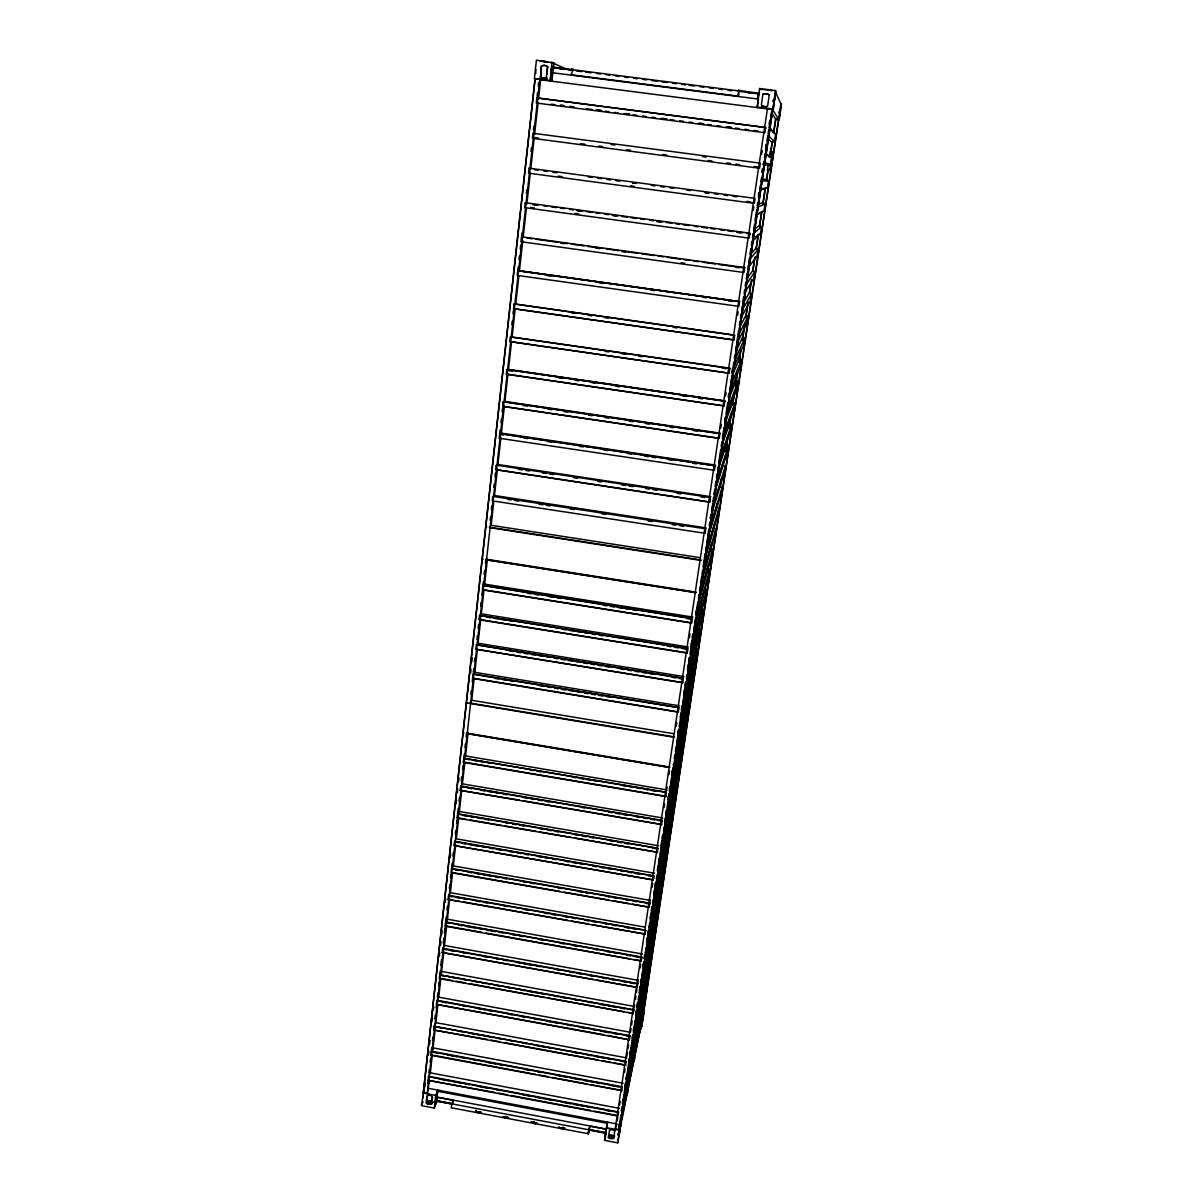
<?xml version="1.0" encoding="UTF-8"?>
<svg xmlns="http://www.w3.org/2000/svg" width="1203" height="1203" viewBox="0 0 1203 1203"><rect width="100%" height="100%" fill="white"/><g stroke="black" fill="none" stroke-linecap="round" stroke-linejoin="round"><path stroke-width="1.5" d="M678.718 735.334L678.582 736.236M705.184 558.959L705.063 559.771M769.318 157.247L769.454 155.879L766.206 154.089M423.922 1090.324L421.396 1105.602L434.283 1108.053L436.478 1102.73L437.907 1090.129L435.712 1095.392L434.283 1108.053M536.343 79.233L534.403 78.511L536.418 60.15L553.921 62.977L552.824 72.766L551.124 72.21L551.771 66.526L553.47 67.112M429.546 1080.008L427.321 1093.422L423.336 1092.67L535.019 78.631L539.997 79.308M423.336 1092.67L463.11 732.898L463.967 733.033M463.155 732.492L466.418 702.883L674.402 737.319M482.313 558.598L485.786 527.049M535.185 78.691L485.832 526.613L486.734 526.749M424.945 1086.79L425.351 1083.061M428.433 1055.136L428.854 1051.407M429.666 1043.963L430.072 1040.234M432.133 1021.618L432.539 1017.903M433.366 1010.445L433.772 1006.731M439.321 956.46L439.727 952.731M440.554 945.287L440.96 941.558M441.787 934.114L442.193 930.385M445.275 902.461L445.696 898.746M450.208 857.784L450.614 854.055M456.163 803.784L456.569 800.07M457.396 792.612L457.802 788.897M458.629 781.454L459.035 777.724M470.614 672.808L471.02 669.079M471.847 661.635L472.253 657.906M427.727 1083.738L428.524 1076.52M428.93 1072.941L429.321 1069.362M430.118 1062.204L430.509 1058.625M621.771 1090.67L430.809 1055.272L431.712 1047.813M432.509 1040.595L432.9 1036.986M625.575 1065.272L433.606 1029.963L434.118 1026.099M434.915 1018.791L435.321 1015.152M436.133 1007.843L436.945 1000.505M437.351 996.821L437.772 993.137M438.584 985.768L438.99 982.069M633.319 1013.467L439.306 978.595L440.223 970.941M440.839 965.347L441.456 959.768M637.184 987.498L442.193 952.52L442.704 948.55M443.275 943.347L443.862 938.129M444.433 932.926L445.02 927.724M641.139 961.032L445.11 926.175L446.208 916.912M446.99 909.904L447.381 906.4M645.184 934.114L448.057 899.558L448.478 895.724L645.71 930.445M449.366 888.446L449.757 884.912M450.539 877.814L450.93 874.28M649.169 907.288L451.035 872.686L451.561 868.626M451.757 866.837L452.163 863.258M452.945 856.085L453.351 852.506M653.244 880.01L454.042 845.529L454.478 841.589L653.831 876.055M455.381 834.19L455.772 830.581M456.584 823.348L456.975 819.724M657.409 852.25L457.08 818.085L457.531 814.115L657.966 848.446M457.817 812.13L458.223 808.461M459.035 801.153L459.441 797.499M661.53 824.566L460.163 790.356L460.689 786.191M461.305 780.642L461.711 776.958M462.538 769.574L462.944 765.875M665.891 795.424L665.695 796.566L463.26 762.341L464.193 754.612M464.975 747.559L465.366 744.04M466.147 736.988L466.538 733.469L669.169 767.379L467.396 733.619M470.884 694.206L471.275 690.657M472.253 681.815L473.02 674.236L679.003 707.68L473.2 673.981M473.305 672.327L473.711 668.748M474.493 661.59L474.899 658.026M475.802 649.214L476.358 644.868L683.319 678.537L682.687 682.793L475.802 649.214L682.763 682.522M476.959 639.44L477.35 635.831M478.162 628.613L478.553 624.989M687.83 648.537L479.546 615.425L479.065 619.695L687.124 653.094L687.59 650.101M480.644 606.177L481.05 602.523M481.862 595.214L482.253 591.56M483.35 581.741L482.373 589.846L691.605 623.064L692.326 618.492L483.035 585.32M484.162 574.357L484.583 570.658M485.395 563.275L485.801 559.59M490.177 520.132L490.568 516.613M491.35 509.576L491.741 506.057M493.801 487.426L494.192 483.877M494.974 476.749L495.38 473.2M500.162 429.982L499.17 438.238L714.462 470.298M500.974 422.704L501.38 419.065M502.177 411.787L502.583 408.148M511.846 324.539L512.237 321.021M513.019 313.968L513.41 310.434M518.222 266.961L517.215 275.412L738.958 306.374L739.634 301.592L517.907 270.54M519.034 259.743L519.425 256.134M520.222 248.916L520.628 245.307M521.967 233.187L520.944 241.713L743.98 272.495L744.717 267.592M526.373 193.472L526.779 189.788M531.034 151.383L531.44 147.638M532.403 138.3L532.959 133.247L760.311 163.157L759.559 168.24L532.568 138.315M533.44 129.713L533.831 126.15M537.139 96.225L537.515 92.811M538.282 85.999L538.658 82.586M426.343 1102.956L427.155 1095.557A4.541 3.925 24.3 0 1 432.223 1096.519L431.396 1103.918A4.541 3.925 24.3 0 1 426.343 1102.956L427.471 1096.189M427.321 1093.422L539.831 79.248M540.207 76.706A5.759 5.383 89.7 0 0 546.327 77.488L546.764 77.654A5.744 5.383 89.7 0 1 540.643 76.872L541.395 65.97A5.759 5.398 89.7 0 1 547.53 66.751L547.154 74.075M540.643 76.872L541.395 65.97M429.14 1075.632L430.343 1072.85L432.283 1055.302M432.869 1050.039L435.275 1028.385M434.719 1025.302L435.922 1022.655L437.907 1004.761M437.561 999.753L438.749 997.182L440.749 979.107M441.351 973.678L443.832 951.362M443.305 947.889L444.493 945.453L446.749 925.167M449.336 923.408L445.636 922.746L447.411 919.212L449.681 898.716M449.17 894.972L450.358 892.686L452.493 873.453M451.576 869.228L453.336 865.904L455.681 844.701M458.719 817.423L456.343 838.837L654.552 873.243M457.621 814.581L459.381 811.484L461.772 789.86M464.869 762.01L462.448 783.86L662.808 817.995M463.802 758.792L465.546 755.95L468.162 732.401M674.612 736.928L469.907 703.033L471.726 700.296L474.147 678.477M473.11 674.808L474.824 672.342L477.396 649.304M480.854 618.177L478.057 643.244L683.951 676.582M483.937 590.312L481.335 613.846L688.372 647.003M482.929 586.177L484.629 584.117L487.38 559.32M493.771 501.771L491.17 525.29L699.83 557.606M492.809 497.125L494.478 495.501L497.425 468.944M496.253 465.967L497.922 464.478L500.899 437.636M503.455 435.005L499.741 434.448L501.395 433.125L504.418 405.982M503.275 402.584L504.929 401.426L507.967 373.983M511.561 341.622L508.478 369.366L725.138 400.915M515.215 308.78L512.087 336.96L510.463 337.787M518.899 275.667L515.726 304.179L514.117 304.84M517.801 271.502L519.41 271.021L522.809 240.389M523.14 237.487L526.373 208.33M530.388 172.224L526.899 203.563L525.32 203.683M530.718 169.262L534.237 137.548M534.568 134.541L538.132 102.481M546.327 77.488L547.53 66.751M431.396 1103.918L432.524 1097.151M552.794 73.007L551.861 81.218L550.027 80.526L552.102 62.15M435.2 1104.715L437.095 1097.301L452.99 1100.309L452.539 1104.219L436.659 1101.211L434.809 1104.64L437.441 1091.241L607.35 1123.301L605.064 1136.91L606.041 1129.241L589.861 1126.188L588.989 1129.828M552.252 66.586L551.124 72.21M434.809 1104.64L436.388 1100.55L453.065 1103.707M551.485 81.067L552.418 72.736L758.401 99.067L757.168 107.473M554.147 68.105L551.771 66.526M452.99 1100.309L451.155 1107.737L588.417 1133.752L589.861 1126.188M572.087 75.233L570.974 74.736C575.741 64.992 570.763 71.473 571.62 69.067M481.456 1112.399L477.305 1112.414L475.501 1110.85M480.629 1111.918L479.726 1113.151L477.696 1112.189M478.929 1113.001L479.215 1111.963M479.726 1113.151L480.358 1112.234M505.997 1116.88L507.155 1117.076L506.899 1118.023L505.576 1116.955L504.508 1117.843L504.313 1116.775M505.305 1117.993L504.568 1117.361M505.877 1116.369L505.696 1117.798L502.974 1116.715M506.899 1118.023L507.08 1116.61M507.711 1116.925L507.486 1118.038L508.628 1117.828M532.749 1122.835L532.839 1122.113M533.17 1121.542L532.974 1122.97L537.155 1122.94M534.373 1121.767L534.373 1122.564M534.583 1123.542L535.395 1123.707L534.869 1122.79M561.56 1128.384L561.726 1127.752C568.538 1127.918 561.124 1129.482 558.824 1127.301L558.899 1126.79M560.342 1128.429L561.199 1128.234L559.951 1127.542M561.154 1128.579L561.29 1128.234M562.959 1127.196L562.763 1128.609L562.929 1127.647L561.726 1127.752M563.395 1127.918L563.515 1127.497M641.996 1017.167L641.47 1020.776L642.191 1016.926M772.867 101.488L773.048 100.15M759.168 93.894L738.492 91.263C738.356 87.503 739.65 97.308 737.845 96.075L570.974 74.736M588.417 1133.752L588.989 1129.437L605.981 1132.64M737.845 96.075L738.672 90.36M778.927 112.736L779.093 111.593M758.522 94.721C757.574 106.345 756.928 90.811 759.243 93.383L738.176 90.3M606.041 1129.241L605.47 1133.166L589.29 1130.098M620.913 1115.091L619.53 1124.384L620.748 1124.625L617.695 1142.85L604.523 1140.354L607.605 1122.143M757.258 107.578L759.574 88.541L775.664 90.586L773.183 109.623L771.709 109.428M759.89 89.714L759.574 88.541M608.387 1137.452L609.771 1128.76L609.5 1130.023A4.601 3.985 17.7 0 1 614.673 1131L614.944 1129.737L613.56 1138.444A4.601 3.985 17.7 0 1 608.387 1137.452L608.673 1136.188A4.601 3.985 17.6 0 0 613.831 1137.166L613.56 1138.444M769.198 95.022L767.664 105.969A5.82 5.519 -71.2 0 1 761.394 105.157L762.897 94.225A5.835 5.534 -71.2 0 1 769.198 95.022L769.273 95.172A5.835 5.519 -71.2 0 0 762.988 94.36L762.897 94.225M615.199 1128.91L767.454 108.45L772.416 109.082L619.274 1129.677L615.199 1128.91L616.658 1124.955M494.583 1092.369L428.027 1080.324L617.966 1116.053L618.598 1111.993L428.614 1076.294M621.725 1090.895L622.372 1086.82L431.396 1051.211M625.515 1065.482L626.161 1061.377L434.012 1026.309L626.071 1061.813M603.741 1034.67L436.448 1004.4L629.349 1039.828L629.951 1035.903M633.229 1013.888L633.831 1009.934M637.139 987.693L638.267 980.219M641.094 961.227L641.755 957.017L445.727 921.994M645.094 934.49L645.665 930.626M649.124 907.483L650.282 899.799M653.199 880.19L653.785 876.235M657.319 852.596L657.921 848.611M661.485 824.732L662.161 820.371L460.794 786.025M665.695 796.566L666.342 792.326M678.928 707.966L678.297 712.161L472.553 678.417M687.124 653.094L687.77 648.793L479.546 615.425M704.988 533.5L705.665 529.019M710.371 497.531L709.68 502.162L495.681 469.726L496.268 465.14L710.402 497.44L709.92 500.553M714.402 470.448L715.153 465.711L499.846 433.546M719.89 433.757L719.199 438.388L502.704 406.403L503.2 401.787L719.95 433.621L503.38 401.667M724.747 401.276L724.041 405.967L506.268 374.208L506.779 369.547L724.792 401.155L506.959 369.441M728.943 373.171L729.65 368.434L510.388 336.93L509.877 341.637L728.943 373.171L510.042 341.547M734.612 335.201L733.89 339.998L513.516 308.72L514.042 303.953L734.612 335.201L514.222 303.878M749.845 233.187L749.108 238.149L524.719 207.638L525.26 202.721L749.89 233.156L749.74 234.149M617.199 1121.301L617.74 1117.647M619.62 1105.046L620.162 1101.452M624.477 1072.52L625.034 1068.896M626.943 1056.099L627.485 1052.43M628.026 1048.76L628.583 1045.106M630.507 1032.189L631.064 1028.49M631.62 1024.791L632.161 1021.091M634.086 1008.204L634.613 1004.761M635.379 999.573L635.891 996.129M636.417 992.67L636.928 989.212M640.101 968.009L640.613 964.52M641.334 959.753L641.71 957.212M652.176 887.197L652.703 883.603M653.44 878.686L653.876 875.874L454.674 841.258M662.161 820.371L662.041 821.168L658.357 820.536M664.071 807.529L664.627 803.83M666.612 790.551L667.139 787.018M668.988 774.612L669.515 771.063M676.206 726.251L676.748 722.687M689.454 637.65L689.996 633.966M692.191 619.35L692.326 618.492M720.747 428.133L721.304 424.418M725.559 395.952L726.086 392.434M729.198 371.532L729.68 368.374M737.589 315.397L738.131 311.803M753.273 210.405L753.8 206.901M761.664 154.195L762.206 150.601M765.514 128.571L765.664 127.548L537.034 97.954M618.838 1127.211L619.38 1123.497M621.334 1110.534L621.891 1106.835M622.432 1103.136L622.989 1099.437M624.943 1086.474L625.485 1082.76M626.041 1079.061L626.598 1075.362M628.552 1062.399L629.094 1058.685M629.65 1054.986L630.207 1051.287M632.146 1038.324L632.703 1034.625M633.259 1030.911L633.816 1027.212M635.755 1014.249L636.312 1010.55M636.868 1006.836L637.425 1003.137M639.364 990.174L639.921 986.475M640.477 982.776L641.034 979.062M642.973 966.099L643.53 962.4M644.086 958.701L644.643 954.987M646.582 942.024L647.139 938.325M647.695 934.626L648.252 930.927M650.191 917.964L650.748 914.25M651.304 910.551L651.861 906.851M653.8 893.889L654.357 890.175M654.913 886.476L655.47 882.776M657.409 869.814L657.966 866.115M658.522 862.401L659.079 858.701M661.018 845.739L661.575 842.04M662.131 838.326L662.688 834.626M664.627 821.664L665.184 817.965M665.74 814.251L666.297 810.551M668.236 797.589L668.793 793.89M669.349 790.191L669.906 786.476M671.845 773.514L672.402 769.815M677.815 733.665L678.372 729.965M680.312 717.003L680.868 713.304M681.424 709.605L681.981 705.905M683.921 692.958L684.477 689.244M685.033 685.545L685.59 681.845M687.53 668.898L688.086 665.199M688.627 661.5L689.184 657.785M691.124 644.838L691.68 641.139M692.236 637.44L692.793 633.74M695.845 613.38L696.402 609.68M724.672 421.08L725.229 417.366M728.296 396.93L728.853 393.216M731.905 372.78L732.462 369.065M758.356 196.315L758.913 192.6M761.98 172.164L762.537 168.45M765.604 148.014L766.161 144.3M769.213 123.864L769.77 120.15M621.485 1111.377L622.041 1107.662M622.598 1103.933L625.665 1083.497M626.222 1079.768L629.274 1059.332M629.846 1055.602L631.515 1044.46M632.071 1040.745L632.898 1035.166M633.395 1032.791L635.139 1020.294M635.695 1016.565L636.522 1011.001M637.079 1007.272L637.65 1003.558M638.207 999.843L638.763 996.129M640.146 986.836L639.319 993.347L660.026 898.175L660.838 892.791L659.154 891.453M640.703 983.107L641.259 979.392M641.831 975.678L642.387 971.964M642.943 968.235L643.77 962.671M644.327 958.941L644.883 955.227M646.011 947.799L645.319 953.272L665.454 862.19L666.282 856.731L664.582 855.378M646.567 944.069L648.507 931.062M649.064 927.348L649.635 923.633M650.191 919.904L652.131 906.897M652.688 903.182L653.259 899.468M653.815 895.739L655.755 882.731M656.312 879.017L656.868 875.303M657.439 871.573L659.379 858.566M659.936 854.852L660.492 851.138M661.003 848.762L663.003 834.401M663.56 830.687L664.116 826.972M664.673 823.243L665.244 819.529M665.8 815.814L666.627 810.236M667.109 808.01L667.74 802.807M668.297 799.078L668.853 795.363M669.424 791.649L670.251 786.07M670.567 784.973L671.364 778.627M671.921 774.912L672.477 771.198M674.327 758.702L674.853 755.198M675.379 751.695L676.161 746.446M676.688 742.943L677.484 737.695M677.785 735.875L678.612 730.296M679.169 726.582L679.725 722.868M680.281 719.153L682.236 706.131M682.793 702.417L683.349 698.702M683.905 694.988L685.86 681.966M686.417 678.251L686.973 674.537M687.53 670.823L689.484 657.8M690.041 654.086L690.597 650.372M691.154 646.658L692.838 635.5M693.665 629.921L694.221 626.207M694.778 622.492L695.334 618.763M695.89 615.049L696.447 611.335M697.018 607.62L697.845 602.041M698.402 598.327L698.958 594.598M700.191 586.192L699.59 590.222M700.717 582.673L701.514 577.41M702.041 573.891L702.567 570.387M703.093 566.869L703.875 561.606M704.251 559.29L705.093 553.711M705.65 549.997L706.206 546.267M706.762 542.553L707.319 538.839M707.875 535.124L708.717 529.546M709.274 525.831L709.83 522.102M710.387 518.388L710.943 514.673M711.499 510.959L712.341 505.38M712.898 501.666L713.454 497.937M714.011 494.222L714.567 490.508M715.123 486.794L715.965 481.215M716.522 477.501L717.078 473.771M717.635 470.057L718.191 466.343M718.747 462.629L720.702 449.606M721.259 445.892L721.815 442.178M722.371 438.463L724.041 427.306M724.883 421.727L725.439 418.012M725.995 414.298L727.665 403.14M728.507 397.561L729.063 393.847M729.619 390.133L730.176 386.404M730.732 382.689L731.289 378.975M732.131 373.396L732.687 369.682M733.123 367.802L733.8 362.238M734.356 358.524L734.913 354.81M735.755 349.231L736.311 345.517M736.868 341.787L737.424 338.073M737.98 334.359L738.537 330.645M739.379 325.066L739.935 321.351M740.492 317.622L741.048 313.908M741.604 310.194L742.161 306.479M742.717 302.765L743.559 297.186M744.116 293.457L744.672 289.743M745.228 286.028L745.785 282.314M746.341 278.585L747.183 273.021M747.74 269.292L748.296 265.577M748.852 262.901L749.409 258.149M749.965 254.419L750.807 248.856M751.364 245.126L751.92 241.412M752.476 237.698L753.033 233.983M753.589 230.254L754.431 224.69M754.988 220.961L755.544 217.247M756.657 209.818L755.98 215.367L763.935 210.886L764.973 203.984L763.078 202.42L765.108 188.946L767.409 187.924L768.461 180.976L766.552 179.397L761.995 179.202M757.213 206.089L757.77 202.375M758.612 196.796L759.168 193.082M759.725 189.367L760.281 185.653M760.837 181.924L761.394 178.209M762.236 172.63L762.792 168.916M763.349 165.202L763.905 161.488M764.461 157.758L765.018 154.044M765.574 150.33L766.416 144.751M766.973 141.037L767.529 137.322M768.085 133.593L768.642 129.879M769.198 126.165L770.04 120.586M770.597 116.871L771.153 113.157M619.019 1133.331L772.687 109.563L778.747 119.623L643.635 1012.219M772.958 107.774L774.837 95.263M617.695 1142.85L620.748 1124.625M620.823 1122.219L772.822 109.774M773.183 109.623L775.664 90.586M627.425 1093.617L627.861 1090.76M769.409 157.082L770.251 151.518L772.431 151.834L770.04 170.48L767.454 170.074L768.281 164.51M702.372 604.914L701.86 608.252L703.635 609.68L702.732 615.665L687.71 673.259M698.492 601.876L708.417 564.763M702.176 578.583L711.74 542.779M704.131 561.169L714.567 524.042M708.191 536.448L717.935 501.726M721.589 477.501L720.266 486.207L722.086 487.681L721.138 493.937L707.966 537.35M713.89 494.568L724.221 460.072M725.544 451.305L727.665 437.245M728.988 428.433L731.123 414.238M732.462 405.366L734.627 391.05M735.439 385.682L737.334 373.095M738.973 362.268L740.883 349.562M742.251 340.479L744.462 325.833M739.153 328.193L746.116 314.87L748.071 301.923M743.093 303.367L749.454 292.72L751.424 279.667M746.461 279.352L752.822 270.404L754.807 257.247L757.078 256.254L758.101 249.472L756.221 247.908L758.221 234.66L760.491 233.653L761.529 226.811L759.634 225.247L761.649 211.893L763.935 210.886M766.552 179.397L767.935 170.194M769.875 157.337L770.431 153.653M772.822 152.089L770.717 151.819L772.115 142.525L768.04 138.901M775.649 119.052L773.574 132.826L769.198 127.789M725.665 451.381L726.792 443.967M729.304 427.26L730.432 419.832M732.672 404.99L733.785 397.576M735.469 386.434L737.153 375.306M739.394 360.464L740.221 354.9M742.462 340.043L743.86 330.765M745.83 317.787L747.499 306.645M749.469 293.667L751.138 282.525M752.822 271.397L754.507 260.254M756.176 249.126L758.146 236.134M759.544 226.856L761.785 212.014M762.897 204.6L765.424 187.894M766.537 180.465L768.221 169.337M770.176 156.345L772.416 141.503M773.815 132.225L775.785 119.232L772.04 113.458M634.297 1060.354L634.718 1057.587M644.793 996.505L648.161 976.595L646.357 976.265M770.04 170.48L772.431 151.834M648.161 976.595L625.079 1089.031M649.349 968.701L650.146 963.453L628.733 1066.129M651.124 944.656L652.793 945.964L651.996 951.242L630.868 1050.46M653.785 927.047L655.455 928.37L654.658 933.678L634.582 1027.287M656.462 909.318L658.131 910.641L657.319 915.994L637.139 1009.482M667.334 837.153L669.033 838.506L668.206 844.01L649.169 929.378M672.898 800.326L674.612 801.694L673.77 807.273L654.928 890.205M674.432 787.168L675.695 781.724L677.424 783.093L676.567 788.717L657.62 871.258M681.364 744.116L683.109 745.499L682.236 751.198L664.778 825.619M682.913 730.597L684.236 725.123L685.981 726.507L685.109 732.251L668.387 802.596M684.011 718.672L687.124 705.981L688.868 707.379L687.996 713.153L670.748 784.792M690.026 686.718L691.785 688.116L690.898 693.936L674.447 761.349M692.958 667.304L694.717 668.718L693.83 674.567L676.823 743.228M695.905 647.755L697.665 649.169L696.778 655.079L680.116 721.289M691.349 656.763L698.883 628.071L700.642 629.5L699.74 635.44L683.89 697.334M694.552 626.101L704.883 588.267L706.657 589.711L705.74 595.741L691.093 650.808M707.92 568.162L709.695 569.605L708.778 575.666L693.545 631.695M710.973 547.891L712.762 549.35L711.83 555.455L696.973 608.823M714.041 527.485L715.845 528.944L714.913 535.109L700.928 584.026M717.153 506.929L718.958 508.388L718.011 514.598L704.447 560.748M723.424 465.35L725.229 466.824L724.281 473.125L710.311 517.967M717.695 470.478L726.597 444.328L728.416 445.817L727.454 452.163L715.123 489.892M721.364 446.764L729.785 423.155L731.619 424.644L730.642 431.035L718.762 465.817M724.657 424.012L733.003 401.817L734.838 403.321L733.86 409.757L722.432 441.546M728.627 399.351L736.251 380.328L738.086 381.847L737.108 388.328L726.116 417.155M731.71 376.765L739.514 358.674L741.364 360.193L740.371 366.735L729.86 392.479M735.785 351.742L742.807 336.855L744.657 338.389L743.665 344.975L732.898 369.306M736.657 344.208L746.973 323.051L747.98 316.404L746.116 314.87M749.454 292.72L751.334 294.269L750.311 300.945L740.462 318.885M752.822 270.404L754.702 271.953L753.679 278.69L745.228 291.893M772.115 142.525L774.431 141.488L775.499 134.42L769.213 127.127M619.41 1132.158L642.958 1015.452M779.003 119.398L781.394 103.533L779.213 119.759L775.589 118.947M535.921 69.518L535.681 73.172A8.286 1.368 -84.2 0 0 535.846 73.594M422.87 1096.128L422.779 1098.189M673.545 763.95L673.244 765.634M674.417 764.085L674.251 765.093M774.146 101.293C775.604 93.488 772.882 109.458 774.341 101.669M780.055 112.631C781.288 105.894 778.958 119.623 780.191 112.902M641.59 1019.813L642.026 1017.257M700.432 590.628L699.8 593.169M619.455 1132.775L618.928 1135.301L619.846 1129.978M767.995 165.623L768.251 164.33L770.326 164.585L767.995 165.623L762.973 163.969M620.342 1124.534L644.206 1011.242L641.59 1026.956L643.319 1015.512L640.447 1014.986M622.598 1106.219L644.913 998.084L623.846 1098.685M618.883 1127.497L619.53 1124.384M618.071 1133.376L617.71 1135.076M626.327 1081.407L645.65 989.678L643.981 988.37M632.131 1042.775L652.793 945.964M634.673 1025.061L655.455 928.37M640.613 985.528L660.838 892.791M629.349 1039.828L607.41 1035.347M638.026 1003.558L658.131 910.641M642.988 968.235L663.545 874.822L661.861 873.483M604.523 1140.354L605.741 1134.79M646.643 945.378L666.282 856.731M700.341 591.049L699.875 592.733M652.643 907.152L671.815 820.16L652.763 904.611M649.274 926.881L669.033 838.506M663.545 874.822L662.267 880.551L660.733 880.942M656.282 882.115L674.612 801.694M658.567 864.972L677.424 783.093M661.184 848.506L680.251 764.371L662.131 842.19M664.883 822.882L683.109 745.499M670.838 795.499L672.131 790.07M668.071 801.574L685.981 726.507M588.011 1133.677L588.688 1130.73M668.056 799.769L669.785 792.582M674.071 774.642L675.785 767.454M680.086 749.499L680.943 745.92M673.169 770.777L674.507 765.303M678.928 747.033L680.703 739.725M671.725 778.281L688.868 707.379M674.176 765.379L673.56 768.115L672.672 767.965M676.883 747.695L678.221 742.251M680.447 733.183L681.785 727.74M674.537 758.461L691.785 688.116M679.274 729.89L680.612 724.492M682.853 715.499L685.545 704.702M686.447 701.108L689.139 690.311M677.815 736.642L694.717 668.718M681.68 711.86L684.387 701.169M685.289 697.605L687.996 686.913M688.898 683.349L691.605 672.657M681.575 712.823L697.665 649.169M684.898 690.657L700.642 629.5M687.59 671.109L690.417 660.357M688.717 666.552L703.635 609.68M690.973 648.988L701.394 610.011M691.169 647.56L706.657 589.711M694.582 624.823L709.695 569.605M698.507 600.147L712.762 549.35M701.996 577.019L715.845 528.944M695.244 592.568L486.598 559.831L696.176 592.598M704.627 560.974L705.153 558.974M536.312 1123.076L535.395 1123.707M705.499 553.741L718.958 508.388M533.17 1122.339L533.395 1121.587L532.974 1122.97L531.094 1121.903M709.048 530.207L722.086 487.681M712.612 506.553L725.229 466.824M716.221 482.629L728.416 445.817M504.192 1116.985L504.508 1117.843M719.845 458.584L731.619 424.644M723.529 434.253L734.838 403.321M476.072 1110.309L476.132 1112.098L475.726 1111.241M727.259 409.712L738.086 381.847M730.973 385.065L741.364 360.193M421.967 1104.279L423.095 1101.632M431.321 1051.948L433.11 1047.873L623.169 1083.271M433.606 1029.963L487.29 1039.437M734.792 360.103L744.657 338.389M439.817 975.212L441.606 971.453L634.643 1006.505M640.673 1027.994L640.537 1027.061M640.613 1029.016L640.462 1027.858M442.193 952.52L593.109 979.332M445.621 922.175L641.665 957.408M737.8 336.614L747.98 316.404M448.057 899.558L459.29 901.152M454.042 845.529L653.289 879.814M741.604 311.231L751.334 294.269M460.163 790.356L519.425 800.115M745.454 285.622L754.702 271.953M564.824 1128.128L563.41 1128.203M749.274 266.179L757.078 256.254M750.416 258.495L758.101 249.472M750.552 254.209L756.221 247.908M752.055 241.592L760.491 233.653M755.71 236.961L758.221 234.66M753.228 233.728L761.529 226.811M755.349 228.585L759.634 225.247M633.259 1062.971L633.47 1061.542M626.312 1096.459L626.116 1094.459M618.823 1132.594L619.064 1131.061M756.116 214.991L761.649 211.893M757.168 207.427L764.973 203.984M744.747 323.998L746.973 323.051M758.221 204.33L763.078 202.42M521.651 236.811L744.747 267.532M760.431 189.638L765.108 188.946M759.95 188.916L767.409 187.924M640.252 1029.257L639.349 1029.091M639.244 1031.873L640.267 1031.242L639.53 1029.979M633.349 1060.204L634.417 1059.557L633.65 1058.249M618.989 1129.361L619.725 1127.812M762.973 180.916L768.461 180.976M478.959 1112.64L479.786 1112.67M540.087 61.203L545.275 61.864M550.463 62.526L553.921 62.977M759.965 89.187L763.514 89.639M772.401 90.766L764.537 89.578M553.064 67.082L573.305 69.669M572.057 69.639L738.101 90.811M553.004 67.609L573.245 70.18M559.696 68.812L563.395 69.278M568.944 69.985L572.643 70.466M576.342 70.932L581.891 71.639M585.59 72.12L591.139 72.827M596.688 73.533L600.387 74M605.936 74.706L609.635 75.172M615.184 75.894L618.883 76.36M624.432 77.067L628.131 77.533M633.665 78.24L637.364 78.721M642.913 79.428L646.612 79.894M652.161 80.601L657.71 81.308M661.409 81.789L666.958 82.496M672.507 83.202L676.206 83.669M681.755 84.375L685.454 84.857M689.154 85.323L694.702 86.03M700.251 86.736L703.95 87.218M709.499 87.924L713.199 88.39M718.732 89.097L722.432 89.563M727.98 90.27L731.68 90.751M748.326 92.872L752.025 93.338M757.634 98.601L758.401 99.067M540.027 77.834L547.305 78.766M761.514 106.24L764.371 106.601M541.38 78.315L544.989 78.781M762.627 106.691L766.341 107.172M534.403 78.511L550.027 80.526M756.837 107.052L772.882 109.112M540.177 79.714L768.762 109.052M775.785 119.232L778.747 119.623M560.733 105.172L564.448 105.653M570.027 106.375L573.741 106.856M597.876 109.984L601.59 110.465M625.74 113.593L629.455 114.074M662.898 118.42L666.612 118.902M700.041 123.232L703.755 123.714M727.905 126.841L731.619 127.323M551.169 104.165L554.899 104.646M560.478 105.368L564.207 105.849M569.786 106.586L573.515 107.067M586.553 108.751L592.147 109.473M595.861 109.969L601.455 110.691M605.169 111.172L608.898 111.653M614.492 112.375L618.207 112.856M623.801 113.578L629.38 114.315M633.109 114.796L636.838 115.277M642.417 115.999L646.146 116.48M651.74 117.202L655.455 117.683M661.048 118.42L666.627 119.142M670.357 119.623L674.086 120.105M679.665 120.826L683.394 121.308M688.988 122.044L692.702 122.526M698.296 123.247L702.011 123.729M707.605 124.45L711.334 124.932M716.913 125.668L720.642 126.15M726.221 126.871L729.95 127.353M735.544 128.074L739.259 128.556M744.852 129.277L748.582 129.774M754.161 130.495L757.89 130.977M611.229 144.586L614.944 145.067M702.462 156.585L706.191 157.082M532.673 137.307L538.267 138.044M580.508 143.653L584.793 144.18M599.019 146.089L602.718 146.586M626.778 149.743L630.477 150.24M662.958 154.48L666.673 154.976M708.221 160.48L711.92 160.976M726.732 162.916L730.432 163.413M735.995 164.134L739.695 164.631M754.161 166.495L758.206 167.067M534.433 169.758L538.132 170.255M543.711 170.991L547.41 171.488M552.989 172.24L556.703 172.736M588.252 176.946L591.951 177.442M597.53 178.179L601.244 178.676M606.808 179.427L610.522 179.924M616.086 180.661L619.801 181.157M632.793 182.901L636.492 183.397L632.793 183.036M651.349 185.382L655.064 185.879M660.627 186.615L664.342 187.112M669.906 187.863L673.62 188.36M686.612 190.089L690.327 190.585M705.169 192.57L708.883 193.066M714.447 193.818L718.161 194.315M723.725 195.051L727.439 195.548M733.003 196.3L736.717 196.796M704.973 192.691L708.672 193.187M558.403 176.134L562.102 176.63M630.552 185.803L634.252 186.285M747.093 201.397L750.792 201.893M767.454 170.074L769.634 170.375M534.343 204.57L538.057 205.081M543.636 205.833L547.365 206.345M551.079 206.856L556.658 207.608M560.387 208.104L564.102 208.615M569.681 209.367L573.41 209.878M577.124 210.39L582.703 211.142M586.417 211.638L591.996 212.405M595.726 212.901L599.44 213.412M605.019 214.164L608.748 214.675M612.462 215.172L618.041 215.938M621.771 216.435L627.349 217.202M631.064 217.698L636.643 218.465M640.372 218.961L644.086 219.472M649.665 220.224L653.379 220.735M657.109 221.232L662.688 221.999M666.402 222.495L671.981 223.262M675.71 223.758L679.424 224.269M683.139 224.766L688.733 225.532M694.311 226.284L698.026 226.796M701.74 227.292L707.319 228.044M711.048 228.555L714.762 229.066M720.341 229.818L724.071 230.329M727.785 230.826L733.364 231.577M738.943 232.344L742.672 232.841M746.386 233.352L750.101 233.863M532.734 204.69L536.448 205.202M577.26 210.736L580.959 211.247M612.492 215.517L616.207 216.029M657.003 221.563L660.718 222.059M736.762 232.39L740.462 232.886M530.553 207.397L534.267 207.908M575.049 213.442L578.748 213.954M526.839 237.999L532.373 238.765M536.072 239.262L558.267 242.329M561.966 242.841L567.5 243.592M571.199 244.104L584.147 245.893M587.846 246.404L602.643 248.435M606.327 248.946L619.274 250.72M622.974 251.232L637.77 253.277M641.455 253.788L654.402 255.562M658.101 256.074L663.65 256.841M667.349 257.352L680.281 259.126M683.981 259.637L689.53 260.404M693.229 260.916L698.778 261.683M702.477 262.179L715.409 263.968M719.108 264.48L733.905 266.51M737.604 267.021L743.153 267.788M560.583 243.171L564.297 243.683M595.891 248.029L599.62 248.54M621.921 251.622L625.635 252.134M735.319 267.231L739.033 267.743M681.003 262.75L684.718 263.262M517.741 270.585L739.634 301.592M519.41 271.021L736.236 301.306M547.365 275.637L551.064 276.149M599.109 282.87L602.808 283.382M650.838 290.103L654.537 290.615M702.582 297.321L706.266 297.848M728.447 300.945L732.146 301.457M546.733 62L543.41 61.308L548.327 61.924M571.53 312.975L575.229 313.502M588.192 315.336L591.906 315.863M604.868 317.697L608.568 318.224M673.394 327.411L677.094 327.938M513.696 308.645L733.935 339.908M510.568 336.84L730.026 368.253M605.154 351.396L608.868 351.923M621.861 353.802L625.575 354.329M638.582 356.193L642.282 356.735M722.131 368.208L725.845 368.735M508.689 370.644L512.388 371.171M558.538 377.892L562.222 378.434M575.139 380.313L578.838 380.855M591.756 382.734L595.455 383.276M615.756 386.238L619.44 386.764M682.206 395.907L685.89 396.449M698.808 398.328L702.507 398.87M506.433 374.088L724.086 405.847M504.929 401.426L720.311 433.2M523.636 405.591L527.335 406.148M547.696 409.14L551.395 409.697M564.357 411.606L568.057 412.148M588.402 415.155L592.117 415.697M605.064 417.606L608.763 418.163M629.124 421.155L632.823 421.712M645.785 423.621L649.485 424.163M669.83 427.17L673.545 427.712M693.89 430.719L697.605 431.26M502.869 406.268L719.259 438.253M501.395 433.125L715.544 465.11M499.681 433.681L715.093 465.877M523.876 438.057L527.591 438.614M547.997 441.666L551.711 442.223M579.545 446.373L583.26 446.93M603.665 449.982L607.38 450.539M627.801 453.591L631.5 454.148M644.492 456.087L648.206 456.644M651.921 457.2L655.635 457.757M668.612 459.696L672.327 460.253M692.748 463.305L696.462 463.847M497.922 464.478L710.823 496.689M518.403 469.32L522.087 469.877M525.771 470.433L529.47 470.99M542.388 472.944L546.072 473.501M549.756 474.057L553.455 474.614M573.741 477.696L577.44 478.253M597.726 481.32L601.425 481.877M621.71 484.944L625.41 485.516M629.094 486.072L632.778 486.629M645.695 488.583L649.394 489.14M653.079 489.696L656.763 490.253M677.063 493.32L680.748 493.892M701.048 496.959L704.732 497.516M497.696 469.847L709.725 501.982M494.478 495.501L706.161 527.906M705.725 528.824L492.719 496.403L492.238 500.854L705.048 533.305M507.606 499.395L511.305 499.967M515.004 500.523L518.704 501.095M539.064 504.207L542.764 504.779M546.463 505.35L550.162 505.922M570.508 509.034L574.222 509.606M601.966 513.846L605.665 514.418M648.222 520.944L651.921 521.5M672.282 524.628L675.981 525.185M679.68 525.756L683.379 526.328M489.395 527.17L701.048 559.966M489.501 527.621L700.928 560.403M485.997 559.169L696.176 592.147M483.155 559.169L482.268 559.034L466.463 702.477L467.32 702.612M484.629 584.117L692.838 617.094M482.854 585.545L692.266 618.733M527.38 593.229L531.079 593.816M534.794 594.402L538.493 594.989M549.606 596.748L553.305 597.335M557.004 597.921L560.718 598.508M603.304 605.259L607.004 605.846M610.718 606.432L614.417 607.019M618.116 607.62L621.831 608.207M625.53 608.793L629.229 609.38M632.943 609.966L636.643 610.553M686.642 618.477L690.342 619.064M484.403 589.921L691.68 622.823M486.989 617.229L490.674 617.816M494.358 618.402L498.042 618.989M501.726 619.59L505.41 620.177M509.095 620.763L512.764 621.365M562.493 629.334L566.177 629.921M569.861 630.507L573.545 631.094M577.214 631.695L580.899 632.282M584.583 632.868L588.267 633.455M591.951 634.056L595.635 634.643M599.32 635.229L603.004 635.816M667.454 646.146L671.139 646.748M674.823 647.334L678.507 647.921M682.191 648.522L685.86 649.109M479.245 619.455L687.199 652.838M476.448 644.748L683.394 678.266M509.606 650.973L513.305 651.575M516.989 652.176L520.688 652.778M524.388 653.364L528.087 653.966M531.771 654.567L535.47 655.169M539.17 655.77L542.854 656.372M546.553 656.958L550.252 657.56M553.951 658.161L557.636 658.763M561.335 659.364L565.034 659.951M568.718 660.552L572.417 661.154M576.117 661.755L579.816 662.357M583.5 662.958L587.199 663.545M590.899 664.146L594.583 664.748M598.282 665.349L601.981 665.951M605.68 666.552L609.365 667.139M620.447 668.943L624.146 669.545M627.846 670.131L631.545 670.733M635.229 671.334L638.928 671.936M642.628 672.537L646.312 673.139M650.011 673.725L653.71 674.327M672.176 677.319L675.875 677.921M679.575 678.522L683.274 679.124M474.824 672.342L679.575 705.845M495.35 678.462L499.065 679.063M502.779 679.665L506.478 680.281M510.192 680.883L513.892 681.499M539.846 685.74L543.561 686.357M547.26 686.958L550.974 687.56M554.673 688.176L558.387 688.778M562.087 689.394L565.801 689.996M569.5 690.597L573.214 691.214M576.929 691.815L580.628 692.432M584.342 693.033L588.041 693.635M591.756 694.251L595.455 694.853M599.169 695.469L602.868 696.071M606.583 696.672L610.282 697.289M472.749 678.146L678.372 711.875M471.726 700.296L673.515 733.665M466.854 733.108L669.921 767.078M465.546 755.95L665.154 789.619M666.387 792.16L463.711 758.281L666.297 792.491M465.651 759.108L469.32 759.725M473.005 760.356L476.689 760.973M480.373 761.589L484.057 762.221M487.726 762.837L491.41 763.454M530.057 769.98L533.741 770.597M537.425 771.228L541.109 771.845M572.387 777.123L576.072 777.755M579.756 778.371L583.44 778.988M587.124 779.619L590.793 780.236M594.477 780.852L598.162 781.484M622.086 785.514L625.771 786.145M629.455 786.762L633.124 787.379M636.808 788.01L640.492 788.627M644.176 789.243L647.861 789.875M651.53 790.491L655.214 791.108M463.441 762.025L665.77 796.236M460.599 786.341L662.086 820.702M460.704 786.837L464.388 787.469M468.087 788.1L471.787 788.717M481.02 790.296L484.719 790.927M488.403 791.559L492.102 792.191M495.801 792.822L499.486 793.454M503.185 794.085L506.884 794.702M523.5 797.544L527.2 798.175M530.899 798.807L534.583 799.439M538.282 800.07L541.982 800.687M545.666 801.318L549.365 801.95M580.763 807.303L584.463 807.935M608.477 812.04L612.177 812.672M615.861 813.288L619.56 813.92M623.259 814.551L626.943 815.183M636.192 816.762L639.876 817.393M643.575 818.025L647.274 818.657M650.958 819.273L654.658 819.905M523.11 800.747L661.56 824.386M459.381 811.484L658.658 845.769M457.711 813.784L657.996 848.265M463.14 815.529L466.809 816.16M470.478 816.792L474.162 817.423M477.832 818.055L481.501 818.687M485.185 819.333L488.854 819.965M505.395 822.807L509.064 823.438M512.734 824.07L516.418 824.702M520.087 825.333L523.771 825.965M540.297 828.822L543.967 829.453M547.651 830.085L551.32 830.717M555.004 831.348L558.673 831.98M575.199 834.822L578.884 835.453M582.553 836.1L586.237 836.732M589.906 837.363L593.575 837.995M610.116 840.837L613.786 841.468M617.47 842.1L621.139 842.732M624.808 843.363L628.492 843.995M652.372 848.115L656.041 848.747M457.275 817.754L466.448 819.333M470.132 819.965L501.335 825.348M505.004 825.98L536.222 831.363M539.891 831.995L571.109 837.378M574.778 838.01L655.575 851.935M454.584 842.04L458.268 842.686M461.952 843.318L465.651 843.965M469.335 844.611L478.553 846.205M482.238 846.852L485.937 847.498M489.621 848.13L493.305 848.777M497.004 849.423L500.689 850.055M509.907 851.664L513.591 852.295M517.29 852.942L520.974 853.589M524.658 854.22L528.343 854.867M537.576 856.476L541.26 857.107M544.944 857.754L548.643 858.386M552.327 859.032L556.012 859.679M565.23 861.273L568.929 861.919M572.613 862.566L576.297 863.198M579.981 863.844L583.681 864.491M592.899 866.085L596.583 866.731M600.282 867.363L603.966 868.01M607.65 868.656L611.335 869.288M620.568 870.897L624.252 871.543M627.936 872.175L631.62 872.822M635.319 873.468L639.004 874.1M648.222 875.709L651.921 876.34M453.336 865.904L650.492 900.445M451.651 868.446L649.8 903.197M451.471 868.792L649.71 903.573M455.23 869.859L458.899 870.506M468.072 872.115L471.741 872.761M475.411 873.408L479.08 874.055M482.749 874.686L491.922 876.31M495.591 876.942L499.26 877.588M502.929 878.235L506.598 878.882M523.11 881.769L526.779 882.416M530.448 883.062L534.117 883.709M557.966 887.889L561.636 888.536M578.132 891.438L581.801 892.07M585.47 892.716L589.139 893.363M605.65 896.265L609.319 896.897M612.989 897.543L616.658 898.19M625.831 899.799L629.5 900.445M633.169 901.092L636.838 901.724M646.011 903.348L649.68 903.979M453.08 872.656L560.387 891.498M564.102 892.16L608.507 899.949M612.207 900.611L628.853 903.528M632.552 904.175L649.214 907.107M450.358 892.686L644.613 927.047M448.674 895.348L645.755 930.25M448.584 896.13L452.268 896.776M455.952 897.423L459.636 898.085M463.32 898.731L467.005 899.378M476.208 901.017L479.892 901.664M483.576 902.325L487.26 902.972M503.831 905.904L507.516 906.566M524.087 909.498L527.771 910.145M544.357 913.077L548.027 913.739M551.711 914.385L555.395 915.032M564.613 916.671L568.297 917.318M571.981 917.979L575.651 918.626M584.869 920.25L588.553 920.912M592.237 921.558L595.921 922.22M605.124 923.844L608.808 924.49M612.492 925.152L616.177 925.799M625.38 927.438L629.064 928.084M632.748 928.731L636.432 929.393M462.975 901.814L567.876 920.4M571.56 921.062L588.117 923.994M591.801 924.641L643.334 933.784M447.411 919.212L642.492 954.024M458.584 925.062L462.283 925.724M465.982 926.385L475.215 928.039M478.914 928.701L482.614 929.363M486.313 930.024L495.561 931.678M499.26 932.34L502.959 933.002M512.207 934.641L515.907 935.302M519.606 935.964L523.305 936.626M539.936 939.603L543.636 940.265M560.282 943.242L563.981 943.904M573.229 945.558L576.929 946.205M593.56 949.182L597.259 949.844M606.507 951.498L610.207 952.159M613.906 952.821L617.605 953.483M626.853 955.137L630.552 955.799M634.252 956.46L637.936 957.122M445.305 925.799L482.253 932.4M485.952 933.062L630.101 958.851M633.786 959.513L641.184 960.836M444.493 945.453L638.537 980.4M442.794 948.355L637.801 983.498M442.614 948.746L637.71 983.904M442.719 949.107L446.388 949.769M450.072 950.445L453.757 951.107M462.944 952.761L466.629 953.423M483.185 956.4L486.854 957.077M496.057 958.731L499.741 959.392M503.41 960.054L507.095 960.716M516.282 962.37L519.967 963.032M523.651 963.708L532.839 965.362M536.523 966.024L540.207 966.686M556.748 969.663L560.433 970.34M569.636 971.994L573.305 972.656M576.989 973.317L580.658 973.979M589.861 975.633L593.545 976.295M602.733 977.964L606.417 978.625M610.101 979.287L613.771 979.949M622.974 981.603L626.643 982.265M630.327 982.926L634.011 983.603M596.793 979.994L637.229 987.287M633.876 1009.723L439.712 974.866L633.786 1010.144M441.666 975.543L445.366 976.219M449.065 976.881L458.298 978.565M461.982 979.242L465.681 979.904M474.914 981.588L478.614 982.265M482.313 982.926L485.997 983.603M495.23 985.287L498.929 985.949M508.162 987.633L511.861 988.31M521.094 989.979L524.794 990.655M528.478 991.332L537.726 993.001M541.41 993.678L545.109 994.355M554.342 996.024L558.042 996.701M561.726 997.377L565.425 998.039M574.658 999.723L578.357 1000.4M587.59 1002.084L591.29 1002.746M600.523 1004.43L604.222 1005.106M607.906 1005.768L617.139 1007.452M620.838 1008.129L624.537 1008.791M640.673 1013.934L643.184 1014.385L780.897 103.924L775.379 91.684M441.336 978.52L452.418 980.535M456.102 981.212L465.335 982.896M469.035 983.573L544.718 997.347M548.403 998.009L624.086 1011.783M627.786 1012.46L631.47 1013.137M639.485 1026.234L641.289 1026.565M639.304 1026.415L641.094 1026.73L640.688 1029.422L638.898 1029.091M638.688 1029.377L640.492 1029.708M638.282 1032.069L640.086 1032.4M438.749 997.182L628.928 1032.009M437.05 1000.31L629.996 1035.678M436.854 1000.716L629.906 1036.114M442.478 1002.054L446.148 1002.731M462.689 1005.753L466.358 1006.43M475.546 1008.114L484.734 1009.798M488.403 1010.475L492.087 1011.152M508.628 1014.189L512.298 1014.851M521.485 1016.535L525.155 1017.212M534.343 1018.896L538.027 1019.573M547.215 1021.257L550.884 1021.933M554.553 1022.61L558.237 1023.287M567.425 1024.971L571.094 1025.633M580.282 1027.332L583.951 1027.994M593.139 1029.678L596.823 1030.354M600.492 1031.031L609.68 1032.715M613.35 1033.392L617.034 1034.069M626.222 1035.753L629.891 1036.43M435.922 1022.655L626.958 1057.933M437.817 1027.302L441.501 1027.979M458.117 1031.061L461.802 1031.738M471.035 1033.437L480.268 1035.151M483.952 1035.828L493.185 1037.542M496.869 1038.219L500.568 1038.911M509.786 1040.61L513.486 1041.287M522.703 1043.001L526.403 1043.678M535.621 1045.392L544.854 1047.091M548.538 1047.783L552.237 1048.46M574.387 1052.55L578.072 1053.242M587.305 1054.941L590.989 1055.632M594.688 1056.309L603.906 1058.008M607.605 1058.7L611.289 1059.377M620.522 1061.091L624.207 1061.768M490.974 1040.129L500.192 1041.828M503.892 1042.52L597.951 1059.918M601.635 1060.61L610.868 1062.309M614.553 1063.001L625.62 1065.046M431.215 1051.648L622.267 1087.271M434.99 1052.625L438.659 1053.317M447.847 1055.016L457.02 1056.73M460.689 1057.422L464.373 1058.099M473.546 1059.813L477.215 1060.505M486.403 1062.204L495.576 1063.918M499.245 1064.61L502.914 1065.287M524.959 1069.392L528.628 1070.084M537.801 1071.798L541.47 1072.475M557.997 1075.557L567.184 1077.271M570.854 1077.963L580.026 1079.662M583.696 1080.354L592.884 1082.068M596.553 1082.745L600.222 1083.437M609.41 1085.151L618.583 1086.85M431.005 1054.836L535.591 1074.354M539.26 1075.046L548.433 1076.745M552.102 1077.437L586.959 1083.948M590.628 1084.625L619.981 1090.098M430.343 1072.85L619.425 1108.339M428.433 1076.745L618.507 1112.459M439.606 1079.091L448.824 1080.835M452.523 1081.527L461.741 1083.256M465.426 1083.948L469.11 1084.64M478.328 1086.369L487.561 1088.113M496.779 1089.843L500.463 1090.535M522.598 1094.7L531.816 1096.429M535.5 1097.121L544.733 1098.85M548.418 1099.542L552.102 1100.234M561.32 1101.978L570.553 1103.707M574.237 1104.399L583.455 1106.128M587.139 1106.82L590.838 1107.512M605.59 1110.294L609.274 1110.986M498.268 1093.061L507.471 1094.79M511.17 1095.482L590.417 1110.399M594.102 1111.091L616.222 1115.256M428.223 1088.309L617.094 1123.933M423.531 1092.219L424.328 1092.369M618.553 1129.061L619.365 1129.211M422.794 1092.941L435.712 1095.392M606.387 1127.647L619.605 1130.128M436.794 1097.016L606.492 1129.091M436.343 1100.91L451.366 1103.753M451.606 1103.828L605.921 1133M426.208 1100.264L430.599 1101.091M608.553 1134.79L614.688 1135.948M429.155 1101.346L436.478 1102.73M476.283 1111.692L477.275 1111.888M532.869 1122.414L531.35 1121.782M536.929 98.977L538.463 99.428L540.658 79.774L539.034 79.187M763.95 162.225L770.326 164.585M625.981 1093.271L627.47 1092.354M553.876 63.488L567.32 69.548M765.168 154.134L771.394 157.488L769.454 155.879M644.026 988.46L645.65 989.678M767.995 135.277L774.431 141.488M609.214 1137.256A2.105 1.233 10 0 1 610.989 1136.384A2.105 1.233 10 0 1 613.184 1137.391M613.5 1136.97A2.105 1.233 10 0 0 611.68 1135.391A2.105 1.233 10 0 0 609.365 1136.188A6.601 3.85 10.2 0 0 609.079 1137.527M541.831 66.165A5.744 5.383 89.7 0 1 547.966 66.947M423.937 1092.971A6.842 0.947 -78.4 0 1 424.163 1092.64M432.027 1103.677A2.075 1.203 4.5 0 0 430.479 1102.159A2.075 1.203 4.5 0 0 427.982 1102.91A6.541 3.774 4.6 0 0 427.441 1104.204M427.666 1094.354A4.526 3.91 24.3 0 1 428.494 1094.098M431.606 1103.903A6.541 3.759 4.4 0 0 432.118 1101.993A2.075 1.203 4.5 0 0 430.057 1101.031A2.075 1.203 4.5 0 0 428.103 1101.858A6.541 3.774 4.6 0 0 427.561 1103.136M431.907 1102.7A4.526 3.91 24.3 0 1 426.854 1101.737M642.567 1020.715L643.379 1016.174L642.567 1020.715M529.094 168.179L528.538 173.172L754.341 203.382L755.048 198.375L529.094 168.179M536.869 97.909L536.312 103.007L764.897 132.691L765.634 127.518L536.869 97.909"/></g></svg>
